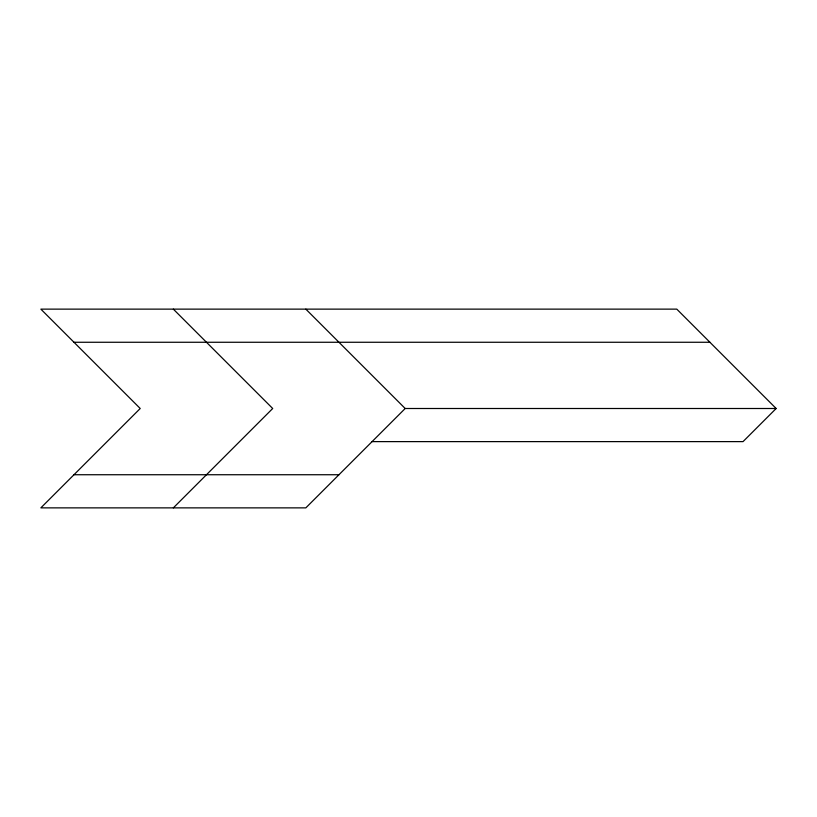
<?xml version="1.0" encoding="UTF-8"?>
<svg xmlns="http://www.w3.org/2000/svg" width="817" height="817" viewBox="0 0 817 817"><rect width="100%" height="100%" fill="white"/><g stroke="black" fill="none" stroke-linecap="round" stroke-linejoin="round"><path stroke-width="1.23" d="M173.337 507.868L272.704 408.5L173.337 309.132M776.15 408.5L405.191 408.5L305.824 507.868L40.85 507.868L140.218 408.5L40.85 309.132L676.782 309.132L776.15 408.5L743.031 441.619L372.062 441.619M73.969 342.262L709.912 342.262M73.969 474.738L338.943 474.738M305.824 309.132L405.191 408.5"/></g></svg>
